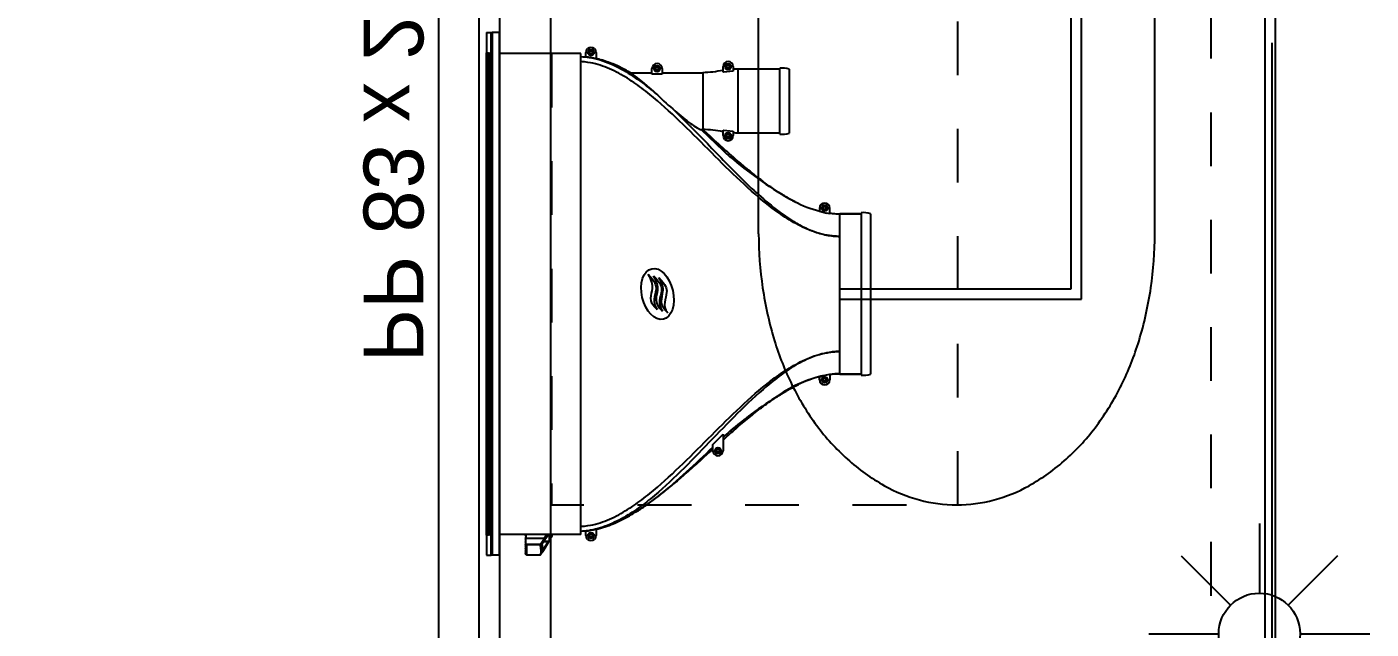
# Model space of a CAD drawing. Header units: centimetres. Extents: x 2648 to 12729, y 1890 to 6224.
# Drawn here: x 8846.3 to 8978.6, y 4501.2 to 4560.5 of the extents above; entities that cross this region are included whole.
import ezdxf

# ---------------------------------------------------------------- set-up
doc = ezdxf.new("R2010")
doc.units = ezdxf.units.CM
for name, pattern in [('Style de ligne -1', [0.41664, 0.20828, -0.20836]), ('Style de ligne -18', [0.164042, 0.054681, -0.109361]), ('VW-01', [0.41656, 0.20828, -0.20828])]:
    doc.linetypes.add(name, pattern=pattern)
for name, color, linetype in [('B aménagement intérieur', 252, 'Continuous'), ('B Faux plafonds', 9, 'Continuous'), ('B Général', 252, 'Continuous'), ('C ANNOTATIONS-prestations', 252, 'Continuous'), ('D SURFACES-shab', 252, 'Continuous')]:
    doc.layers.add(name, color=color, linetype=linetype)
for name, color, linetype, lineweight in [('prlm-CHAUFF', 4, 'Continuous', 25), ('prlm-ELEC-CFO', 10, 'Continuous', 25), ('prlm-GAZ', 2, 'Continuous', 25)]:
    doc.layers.add(name, color=color, linetype=linetype, lineweight=lineweight)
doc.styles.add('Eurostile', font='Eurosti.TTF')

# ---------------------------------------------------------------- blocks, each defined once
blk = doc.blocks.new('xi.SPOT')
at = {"color": 0, "lineweight": 5}
blk.add_wipeout([(-4, 0), (-2.83, -2.83), (0, -4), (2.83, -2.83), (4, 0), (2.83, 2.83), (0, 4), (-2.83, 2.83)], dxfattribs=at).dxf.layer = 'prlm-ELEC-CFO'
at = {"layer": 'prlm-ELEC-CFO', "color": 0, "linetype": 'ByBlock', "lineweight": -2, "flags": 128}
for points in [[(0, 10.88), (0, 4)], [(-7.69, 7.69), (-2.83, 2.83)], [(7.69, 7.69), (2.83, 2.83)], [(-10.88, 0), (-4, 0)], [(4, 0), (10.88, 0)], [(-2.83, -2.83), (-7.69, -7.69)], [(2.83, -2.83), (7.69, -7.69)], [(0, -4), (0, -10.88)]]:
    blk.add_lwpolyline(points, dxfattribs=at)
at = {"layer": 'prlm-ELEC-CFO', "color": 0, "linetype": 'ByBlock', "lineweight": -2}
blk.add_circle((0, 0), 4, dxfattribs=at)
blk = doc.blocks.new('B 80.PP 80')
at = {"layer": 'B Général', "flags": 128}
blk.add_lwpolyline([(-43, 2.5), (-43, 85.5), (-39, 85.5), (-39, 2.5)], close=True, dxfattribs=at)
at = {"layer": 'B Général', "linetype": 'Style de ligne -18', "ltscale": 25.4, "flags": 128}
blk.add_lwpolyline([(46, 2.5), (45.27, 13.33), (43.1, 23.98), (39.53, 34.26), (34.61, 44), (28.44, 53.03), (21.1, 61.19), (12.74, 68.35), (3.5, 74.38), (-6.47, 79.18), (-17, 82.67), (-27.91, 84.79), (-39, 85.5)], dxfattribs=at)
at = {"layer": 'B Général', "linetype": 'Continuous', "flags": 128}
for points in [[(-45, 2.5), (-43, 2.5), (-43, 0), (-40, 0), (-40, -2.5), (-45, -2.5)], [(48, 2.5), (46, 2.5), (46, 0), (43, 0), (43, -2.5), (48, -2.5), (48, -2.5), (48, -2.5), (48, 1.79), (48, 1.79)]]:
    blk.add_lwpolyline(points, close=True, dxfattribs=at)
at = {"layer": 'C ANNOTATIONS-prestations', "insert": (-37.5, 32.5), "char_height": 5.8825, "attachment_point": 1, "rotation": 90, "line_spacing_factor": 0.894142, "style": 'Eurostile'}
blk.add_mtext('PP 83 x 204', dxfattribs=at)
blk = doc.blocks.new('B 80.200_wc-2')
at = {"layer": 'B Général', "linetype": 'Continuous'}
for p, q in [((-25, -20.1), (-25, 0)), ((-24.9, 0.1), (24.9, 0.1)), ((25, -20.1), (25, 0)), ((-19.5, -44.2), (-19.5, -21.9)), ((19.5, -44.2), (19.5, -21.9))]:
    blk.add_line(p, q, dxfattribs=at)
at = {"layer": 'B Général', "linetype": 'Continuous', "flags": 128}
blk.add_lwpolyline([(-25, -20.1), (-24.9, -20.6), (-24.75, -20.9), (-24.55, -21.2), (-24.3, -21.45), (-23.9, -21.7), (-23.4, -21.85), (-23.15, -21.9), (23.25, -21.9), (23.55, -21.85), (23.9, -21.7), (24.2, -21.5), (24.45, -21.3), (24.65, -21.05), (24.8, -20.75), (24.9, -20.5), (24.95, -20.3), (25, -20.1)], dxfattribs=at)
for points in [[(-19.5, -44.2), (-19.5, -44.2, 0.036537), (-19.11, -49.53, 0.035337), (-17.94, -54.75), (-17.94, -54.75, 0.041299), (-16.22, -59.09), (-16.22, -59.09), (-16.22, -59.1, 0.041783), (-13.79, -63.08, 0.053503), (-10.77, -66.4), (-10.77, -66.4, 0.054816), (-7.12, -69.02), (-7.12, -69.02, 0.063755), (-3.68, -70.42), (-3.68, -70.42, 0.064897), (0, -70.9)], [(0, -70.9, 0.064897), (3.68, -70.42), (3.68, -70.42, 0.063726), (7.12, -69.02), (7.12, -69.02, 0.054816), (10.77, -66.4), (10.77, -66.4, 0.053503), (13.79, -63.08, 0.041783), (16.22, -59.1), (16.22, -59.09), (16.22, -59.09, 0.041299), (17.94, -54.75), (17.94, -54.75, 0.035337), (19.11, -49.53, 0.036556), (19.5, -44.2)]]:
    blk.add_lwpolyline(points, format="xyb", dxfattribs=at)
at = {"layer": 'B Général', "linetype": 'Continuous'}
for centre, start, end in [((-24.9, 0), 90, 180), ((24.9, 0), 0, 90)]:
    blk.add_arc(centre, 0.1, start, end, dxfattribs=at)
blk = doc.blocks.new('B 80.Groupe-2-1')
at = {"layer": 'B Général', "linetype": 'Style de ligne -1', "ltscale": 25.4, "flags": 128}
blk.add_lwpolyline([(-35.4, 7.6), (35.6, 7.6), (35.6, -32.4), (-35.4, -32.4)], close=True, dxfattribs=at)
at = {"layer": 'B Général', "xscale": -1, "rotation": 270}
blk.add_blockref('B 80.200_wc-2', (35.5, 7.5), dxfattribs=at)
blk = doc.blocks.new('B 80.WC-plan-PMR')
at = {"layer": 'B Général', "linetype": 'Style de ligne -1', "ltscale": 25.4, "flags": 128}
blk.add_lwpolyline([(-114.5, 112.5), (15.5, 112.5), (15.5, 32.5), (-114.5, 32.5)], close=True, dxfattribs=at)
at = {"layer": 'B Général'}
blk.add_blockref('B 80.Groupe-2-1', (0, 0), dxfattribs=at)

msp = doc.modelspace()

# ---------------------------------------------------------------- linework, layer by layer
at = {"layer": 'B Faux plafonds', "linetype": 'VW-01', "ltscale": 25.4, "flags": 128}
msp.add_lwpolyline([(8768.638, 4492.463), (8768.638, 4492.464), (8738.482, 4492.464), (8738.485, 4366.458), (8792.791, 4366.458), (8792.791, 4341.48), (8859.791, 4341.48), (8859.791, 4311.474), (8922.796, 4311.474), (8922.796, 4082.48), (9042.796, 4082.48), (9042.796, 4563.086), (8897.795, 4563.086), (8897.792, 4492.463)], close=True, dxfattribs=at)
at = {"layer": 'B Général', "linetype": 'Continuous'}
for p, q in [((8892.792, 4563.086), (8892.792, 4429.386)), ((8892.792, 4563.086), (8892.792, 4503.471)), ((8897.792, 4563.086), (8897.792, 4434.386)), ((8897.792, 4563.086), (8897.792, 4434.386))]:
    msp.add_line(p, q, dxfattribs=at)
at = {"layer": 'D SURFACES-shab', "lineweight": 18, "flags": 128}
for points in [[(8892.792, 4497.471), (8892.792, 4634.378), (8848.263, 4634.378), (8848.263, 4701.389), (8853.263, 4701.389), (8853.263, 4641.385), (9036.796, 4641.385), (9036.796, 4883.389), (8452.485, 4883.389), (8452.485, 4497.471)], [(8897.792, 4564.385), (9042.792, 4564.385), (9042.792, 4434.386), (8897.792, 4434.386)]]:
    msp.add_lwpolyline(points, close=True, dxfattribs=at)
at = {"layer": 'prlm-CHAUFF', "ltscale": 50}
for p, q in [((8949.062, 4534.701), (8949.062, 4567.694)), ((8950.062, 4533.701), (8950.062, 4567.694)), ((8891.492, 4559.951), (8891.981, 4559.951)), ((8891.492, 4559.951), (8891.492, 4508.451)), ((8891.981, 4508.451), (8891.981, 4559.951)), ((8891.981, 4559.951), (8892.06, 4559.951)), ((8892.792, 4559.951), (8892.06, 4559.951)), ((8892.06, 4559.951), (8892.06, 4508.451)), ((8892.792, 4508.451), (8892.792, 4559.951)), ((8891.492, 4557.951), (8891.492, 4510.451)), ((8891.492, 4557.951), (8891.5, 4557.951)), ((8891.5, 4557.929), (8891.492, 4557.951)), ((8891.5, 4510.451), (8891.5, 4557.951)), ((8891.512, 4557.951), (8891.512, 4510.451)), ((8891.512, 4557.951), (8891.534, 4557.951)), ((8891.534, 4557.884), (8891.512, 4557.951)), ((8891.534, 4510.451), (8891.534, 4557.951)), ((8891.558, 4557.951), (8891.558, 4510.451)), ((8891.558, 4557.951), (8891.595, 4557.951)), ((8891.595, 4557.84), (8891.558, 4557.951)), ((8891.595, 4510.451), (8891.595, 4557.951)), ((8891.63, 4557.951), (8891.63, 4510.451)), ((8891.63, 4557.951), (8891.682, 4557.951)), ((8891.682, 4557.796), (8891.63, 4557.951)), ((8891.682, 4510.451), (8891.682, 4557.951)), ((8891.73, 4557.951), (8891.73, 4510.451)), ((8891.73, 4557.951), (8891.797, 4557.951)), ((8891.797, 4557.751), (8891.73, 4557.951)), ((8891.797, 4510.451), (8891.797, 4557.951)), ((8900.792, 4557.901), (8892.792, 4557.901)), ((8900.792, 4510.501), (8900.792, 4557.901)), ((8901.208, 4557.563), (8901.292, 4557.559)), ((8901.292, 4557.558), (8901.292, 4558.001)), ((8901.635, 4557.951), (8901.635, 4558.051)), ((8901.635, 4558.051), (8901.742, 4558.051)), ((8901.742, 4557.951), (8901.635, 4557.951)), ((8901.742, 4558.157), (8901.842, 4558.157)), ((8901.742, 4558.051), (8901.742, 4558.157)), ((8901.742, 4557.845), (8901.742, 4557.951)), ((8901.842, 4557.845), (8901.742, 4557.845)), ((8901.842, 4558.157), (8901.842, 4558.051)), ((8901.842, 4558.051), (8901.948, 4558.051)), ((8901.948, 4557.951), (8901.842, 4557.951)), ((8901.842, 4557.951), (8901.842, 4557.845)), ((8901.948, 4558.051), (8901.948, 4557.951)), ((8902.292, 4558.001), (8902.292, 4557.388)), ((8905.67, 4556.001), (8907.792, 4556.001)), ((8905.67, 4556.001), (8907.792, 4556.001)), ((8907.792, 4555.851), (8907.792, 4556.401)), ((8908.792, 4555.851), (8907.792, 4555.851)), ((8908.135, 4556.451), (8908.242, 4556.451)), ((8908.135, 4556.351), (8908.135, 4556.451)), ((8908.242, 4556.351), (8908.135, 4556.351)), ((8908.242, 4556.557), (8908.342, 4556.557)), ((8908.242, 4556.451), (8908.242, 4556.557)), ((8908.242, 4556.245), (8908.242, 4556.351)), ((8908.342, 4556.245), (8908.242, 4556.245)), ((8908.342, 4556.557), (8908.342, 4556.451)), ((8908.342, 4556.451), (8908.448, 4556.451)), ((8908.448, 4556.351), (8908.342, 4556.351)), ((8908.342, 4556.351), (8908.342, 4556.245)), ((8908.448, 4556.451), (8908.448, 4556.351)), ((8908.792, 4556.401), (8908.792, 4555.851)), ((8908.792, 4556.001), (8912.792, 4556.001)), ((8908.792, 4556.001), (8912.792, 4556.001)), ((8912.792, 4556.001), (8912.792, 4550.401)), ((8914.792, 4556.051), (8914.792, 4556.601)), ((8914.847, 4556.051), (8914.792, 4556.051)), ((8915.792, 4556.168), (8914.847, 4556.051)), ((8915.135, 4556.551), (8915.135, 4556.651)), ((8915.135, 4556.651), (8915.242, 4556.651)), ((8915.242, 4556.551), (8915.135, 4556.551)), ((8915.242, 4556.757), (8915.342, 4556.757)), ((8915.242, 4556.651), (8915.242, 4556.757)), ((8915.242, 4556.445), (8915.242, 4556.551)), ((8915.342, 4556.445), (8915.242, 4556.445)), ((8915.342, 4556.757), (8915.342, 4556.651)), ((8915.342, 4556.651), (8915.448, 4556.651)), ((8915.342, 4556.551), (8915.342, 4556.445)), ((8915.448, 4556.551), (8915.342, 4556.551)), ((8915.448, 4556.651), (8915.448, 4556.551)), ((8915.792, 4556.601), (8915.792, 4556.168)), ((8916.292, 4550.051), (8916.292, 4556.351)), ((8920.392, 4556.351), (8916.292, 4556.351)), ((8920.392, 4556.351), (8916.292, 4556.351)), ((8920.392, 4549.951), (8920.392, 4556.451)), ((8921.292, 4556.351), (8921.292, 4550.051)), ((8912.634, 4550.401), (8912.792, 4550.401)), ((8912.634, 4550.401), (8914.792, 4548.331)), ((8914.792, 4548.331), (8912.634, 4550.401)), ((8912.634, 4550.401), (8912.792, 4550.401)), ((8914.792, 4550.351), (8914.847, 4550.351)), ((8914.792, 4549.801), (8914.792, 4550.351)), ((8914.847, 4550.351), (8915.792, 4550.234)), ((8915.135, 4549.751), (8915.135, 4549.851)), ((8915.135, 4549.851), (8915.242, 4549.851)), ((8915.242, 4549.751), (8915.135, 4549.751)), ((8915.242, 4549.957), (8915.342, 4549.957)), ((8915.242, 4549.851), (8915.242, 4549.957)), ((8915.242, 4549.645), (8915.242, 4549.751)), ((8915.342, 4549.645), (8915.242, 4549.645)), ((8915.342, 4549.957), (8915.342, 4549.851)), ((8915.342, 4549.851), (8915.448, 4549.851)), ((8915.448, 4549.751), (8915.342, 4549.751)), ((8915.342, 4549.751), (8915.342, 4549.645)), ((8915.448, 4549.851), (8915.448, 4549.751)), ((8915.792, 4550.234), (8915.792, 4549.801)), ((8920.392, 4550.051), (8916.292, 4550.051)), ((8920.392, 4550.051), (8916.292, 4550.051)), ((8921.271, 4543.607), (8921.271, 4543.607)), ((8924.292, 4542.659), (8924.292, 4542.359)), ((8924.635, 4542.609), (8924.635, 4542.709)), ((8924.635, 4542.709), (8924.742, 4542.709)), ((8924.742, 4542.609), (8924.635, 4542.609)), ((8924.742, 4542.816), (8924.842, 4542.816)), ((8924.742, 4542.709), (8924.742, 4542.816)), ((8924.742, 4542.503), (8924.742, 4542.609)), ((8924.842, 4542.816), (8924.842, 4542.709)), ((8924.842, 4542.709), (8924.948, 4542.709)), ((8924.842, 4542.609), (8924.842, 4542.503)), ((8924.948, 4542.609), (8924.842, 4542.609)), ((8924.948, 4542.709), (8924.948, 4542.609)), ((8925.292, 4542.106), (8925.292, 4542.659)), ((8924.292, 4542.359), (8924.972, 4542.155)), ((8924.842, 4542.503), (8924.742, 4542.503)), ((8925.292, 4542.106), (8924.972, 4542.155)), ((8926.292, 4539.872), (8926.292, 4542.101)), ((8928.392, 4542.101), (8926.292, 4542.101)), ((8926.292, 4542.101), (8928.392, 4542.101)), ((8928.392, 4542.201), (8928.392, 4526.201)), ((8929.292, 4542.101), (8929.292, 4526.301)), ((8926.292, 4528.53), (8926.292, 4539.872)), ((8926.292, 4534.701), (8949.062, 4534.701)), ((8926.292, 4533.701), (8950.062, 4533.701)), ((8926.292, 4526.301), (8926.292, 4528.53)), ((8924.292, 4526.043), (8924.972, 4526.247)), ((8924.292, 4525.743), (8924.292, 4526.043)), ((8924.635, 4525.693), (8924.635, 4525.793)), ((8924.635, 4525.793), (8924.742, 4525.793)), ((8924.742, 4525.693), (8924.635, 4525.693)), ((8924.742, 4525.899), (8924.842, 4525.899)), ((8924.742, 4525.793), (8924.742, 4525.899)), ((8924.742, 4525.587), (8924.742, 4525.693)), ((8924.842, 4525.587), (8924.742, 4525.587)), ((8924.842, 4525.899), (8924.842, 4525.793)), ((8924.842, 4525.793), (8924.948, 4525.793)), ((8924.842, 4525.693), (8924.842, 4525.587)), ((8924.948, 4525.693), (8924.842, 4525.693)), ((8924.948, 4525.793), (8924.948, 4525.693)), ((8924.972, 4526.247), (8925.292, 4526.297)), ((8925.292, 4526.297), (8925.292, 4525.743)), ((8928.392, 4526.301), (8926.292, 4526.301)), ((8926.292, 4526.301), (8928.392, 4526.301)), ((8921.271, 4524.796), (8921.271, 4524.82)), ((8921.81, 4525.083), (8921.81, 4525.114)), ((8913.792, 4519.374), (8914.792, 4520.376)), ((8914.792, 4520.376), (8914.792, 4518.76)), ((8913.792, 4518.76), (8913.792, 4519.374)), ((8914.135, 4518.71), (8914.135, 4518.81)), ((8914.135, 4518.81), (8914.242, 4518.81)), ((8914.242, 4518.917), (8914.342, 4518.917)), ((8914.242, 4518.81), (8914.242, 4518.917)), ((8914.342, 4518.917), (8914.342, 4518.81)), ((8914.342, 4518.81), (8914.448, 4518.81)), ((8914.448, 4518.81), (8914.448, 4518.71)), ((8914.242, 4518.71), (8914.135, 4518.71)), ((8914.242, 4518.604), (8914.242, 4518.71)), ((8914.342, 4518.604), (8914.242, 4518.604)), ((8914.448, 4518.71), (8914.342, 4518.71)), ((8914.342, 4518.71), (8914.342, 4518.604)), ((8901.208, 4510.839), (8901.292, 4510.844)), ((8901.292, 4510.401), (8901.292, 4510.844)), ((8902.292, 4511.014), (8902.292, 4510.401)), ((8891.492, 4510.451), (8891.5, 4510.473)), ((8891.5, 4510.451), (8891.492, 4510.451)), ((8891.512, 4510.451), (8891.534, 4510.518)), ((8891.534, 4510.451), (8891.512, 4510.451)), ((8891.558, 4510.451), (8891.595, 4510.562)), ((8891.595, 4510.451), (8891.558, 4510.451)), ((8891.63, 4510.451), (8891.682, 4510.607)), ((8891.682, 4510.451), (8891.63, 4510.451)), ((8891.73, 4510.451), (8891.797, 4510.651)), ((8891.797, 4510.451), (8891.73, 4510.451)), ((8900.792, 4510.501), (8892.792, 4510.501)), ((8895.392, 4510.406), (8895.302, 4510.316)), ((8895.302, 4510.316), (8895.392, 4510.226)), ((8895.392, 4510.163), (8895.302, 4510.073)), ((8895.302, 4510.073), (8895.392, 4509.983)), ((8895.355, 4510.02), (8895.302, 4509.966)), ((8895.302, 4509.966), (8895.367, 4509.9)), ((8895.392, 4509.925), (8895.302, 4509.835)), ((8895.302, 4509.835), (8895.392, 4509.745)), ((8895.36, 4509.777), (8895.302, 4509.719)), ((8895.302, 4509.719), (8895.375, 4509.645)), ((8895.392, 4509.662), (8895.302, 4509.572)), ((8895.302, 4509.572), (8895.392, 4509.482)), ((8895.371, 4509.502), (8895.302, 4509.433)), ((8895.357, 4510.501), (8895.392, 4510.467)), ((8895.392, 4510.501), (8895.392, 4510.138)), ((8895.392, 4510.138), (8897.208, 4510.138)), ((8895.392, 4509.564), (8895.392, 4510.138)), ((8895.392, 4509.564), (8895.393, 4509.562)), ((8895.392, 4508.538), (8895.392, 4509.564)), ((8895.393, 4509.562), (8896.833, 4509.562)), ((8895.442, 4509.486), (8895.393, 4509.562)), ((8896.833, 4509.562), (8896.805, 4509.486)), ((8896.833, 4509.562), (8897.208, 4510.138)), ((8897.034, 4509.664), (8897.252, 4510.002)), ((8897.582, 4509.793), (8897.117, 4509.793)), ((8897.152, 4509.847), (8897.646, 4509.847)), ((8897.208, 4510.138), (8897.453, 4510.501)), ((8897.226, 4509.192), (8897.582, 4509.793)), ((8897.252, 4510.002), (8897.263, 4510.019)), ((8897.263, 4510.019), (8897.599, 4510.501)), ((8897.62, 4509.767), (8897.263, 4509.162)), ((8897.582, 4509.793), (8897.62, 4509.767)), ((8897.646, 4509.847), (8897.642, 4509.845)), ((8897.646, 4509.847), (8897.685, 4509.87)), ((8901.635, 4510.351), (8901.635, 4510.451)), ((8901.635, 4510.451), (8901.742, 4510.451)), ((8901.742, 4510.351), (8901.635, 4510.351)), ((8901.742, 4510.557), (8901.842, 4510.557)), ((8901.742, 4510.451), (8901.742, 4510.557)), ((8901.742, 4510.245), (8901.742, 4510.351)), ((8901.842, 4510.245), (8901.742, 4510.245)), ((8901.842, 4510.557), (8901.842, 4510.451)), ((8901.842, 4510.451), (8901.948, 4510.451)), ((8901.948, 4510.351), (8901.842, 4510.351)), ((8901.842, 4510.351), (8901.842, 4510.245)), ((8901.948, 4510.451), (8901.948, 4510.351)), ((8891.492, 4508.451), (8891.981, 4508.451)), ((8892.06, 4508.451), (8891.981, 4508.451)), ((8892.792, 4508.451), (8892.06, 4508.451)), ((8895.392, 4509.474), (8895.302, 4509.384)), ((8895.302, 4509.433), (8895.326, 4509.408)), ((8895.302, 4509.384), (8895.392, 4509.294)), ((8895.385, 4509.301), (8895.302, 4509.218)), ((8895.302, 4509.218), (8895.392, 4509.128)), ((8895.336, 4509.184), (8895.302, 4509.15)), ((8895.302, 4509.15), (8895.34, 4509.111)), ((8895.374, 4509.145), (8895.302, 4509.073)), ((8895.302, 4509.073), (8895.392, 4508.983)), ((8895.364, 4509.01), (8895.302, 4508.947)), ((8895.302, 4508.947), (8895.392, 4508.857)), ((8895.32, 4508.929), (8895.302, 4508.911)), ((8895.302, 4508.911), (8895.336, 4508.876)), ((8895.354, 4508.894), (8895.302, 4508.842)), ((8895.302, 4508.842), (8895.392, 4508.752)), ((8895.344, 4508.799), (8895.302, 4508.756)), ((8895.302, 4508.756), (8895.392, 4508.666)), ((8895.334, 4508.724), (8895.302, 4508.692)), ((8895.302, 4508.692), (8895.392, 4508.602)), ((8895.323, 4508.67), (8895.302, 4508.648)), ((8895.302, 4508.648), (8895.392, 4508.558)), ((8895.393, 4508.536), (8895.392, 4508.538)), ((8895.442, 4508.493), (8895.393, 4508.536)), ((8895.442, 4509.486), (8895.442, 4508.493)), ((8896.805, 4509.486), (8895.442, 4509.486)), ((8895.442, 4508.493), (8896.805, 4508.493)), ((8897.252, 4509.144), (8897.034, 4508.807)), ((8897.043, 4509.192), (8897.226, 4509.192)), ((8897.215, 4509.183), (8897.044, 4509.183)), ((8897.045, 4508.921), (8897.215, 4509.183)), ((8897.215, 4509.183), (8897.226, 4509.192)), ((8897.252, 4509.144), (8897.215, 4509.183)), ((8897.263, 4509.162), (8897.226, 4509.192)), ((8897.263, 4509.162), (8897.252, 4509.144))]:
    msp.add_line(p, q, dxfattribs=at)
for centre, radius in [((8901.792, 4558.001), 0.3), ((8901.792, 4558.001), 0.25), ((8908.292, 4556.401), 0.3), ((8908.292, 4556.401), 0.25), ((8915.292, 4556.601), 0.3), ((8915.292, 4556.601), 0.25), ((8915.292, 4549.801), 0.3), ((8915.292, 4549.801), 0.25), ((8924.792, 4542.659), 0.3), ((8924.792, 4542.659), 0.25), ((8924.792, 4525.743), 0.3), ((8924.792, 4525.743), 0.25), ((8914.292, 4518.76), 0.3), ((8914.292, 4518.76), 0.25), ((8901.792, 4510.401), 0.3), ((8901.792, 4510.401), 0.25)]:
    msp.add_circle(centre, radius, dxfattribs=at)
for centre, radius, start, end in [((8901.792, 4558.001), 0.5, 0, 180), ((8899.432, 4545.614), 12.115, 73.72632, 76.38523), ((8892.017, 4536.684), 23.654, 46.40993, 54.75012), ((8908.292, 4556.401), 0.5, 0, 180), ((8915.292, 4556.601), 0.5, 0, 180), ((8920.626, 4554.465), 2, 70.5755, 96.74412), ((8920.626, 4554.465), 2, 70.5755, 96.74412), ((8932.838, 4578.944), 35.103, 225.71113, 229.52651), ((8915.292, 4549.801), 0.5, 180, 0), ((8920.626, 4551.937), 2, 263.25588, 289.4245), ((8920.626, 4551.937), 2, 263.25588, 289.4245), ((8922.894, 4556.712), 11.657, 225.97007, 230.42447), ((8923.118, 4556.964), 11.994, 226.03261, 230.36189), ((8940.854, 4577.336), 39.002, 229.38871, 239.85996), ((8940.854, 4577.335), 39.001, 229.38866, 239.86009), ((8930.959, 4561.119), 20.014, 241.04826, 242.79827), ((8930.959, 4561.119), 20.014, 241.04819, 242.79819), ((8927.261, 4553.716), 11.739, 242.3321, 255.44097), ((8927.116, 4553.357), 11.354, 242.13741, 255.69294), ((8924.792, 4542.659), 0.5, 0, 180), ((8926.277, 4549.27), 7.169, 262.09231, 263.54484), ((8926.302, 4549.924), 7.822, 262.57629, 269.92645), ((8926.299, 4549.869), 7.768, 262.54564, 269.94227), ((8926.277, 4549.27), 7.169, 263.90527, 270.11567), ((8928.626, 4540.215), 2, 70.5755, 96.74412), ((8928.626, 4540.215), 2, 70.57549, 96.74413), ((8927.773, 4513.096), 13.428, 102.99541, 126.08235), ((8927.116, 4515.046), 11.354, 104.41062, 117.86258), ((8924.792, 4525.743), 0.5, 180, 0), ((8926.302, 4518.479), 7.822, 90.07356, 97.42371), ((8926.299, 4518.533), 7.768, 90.05773, 97.45436), ((8926.282, 4519.09), 7.248, 89.9215, 97.83817), ((8928.626, 4528.187), 2, 263.25588, 289.4245), ((8928.626, 4528.187), 2, 263.25587, 289.42451), ((8940.854, 4491.067), 39.001, 120.13992, 130.61135), ((8930.959, 4507.283), 20.014, 117.2018, 118.95181), ((8940.854, 4491.067), 39.002, 122.5506, 130.61129), ((8922.894, 4511.69), 11.657, 129.57553, 134.02992), ((8923.118, 4511.439), 11.994, 129.6381, 133.96738), ((8914.292, 4518.76), 0.5, 180, 0), ((8897.901, 4509.479), 0.448, 124.67133, 135.49816), ((8898.246, 4509.447), 0.703, 143.033, 152.93247), ((8886.754, 4515.915), 12.5, 331.31767, 331.5903), ((8885.56, 4516.56), 13.847, 331.91822, 334.05151), ((8885.909, 4516.438), 13.432, 332.11504, 333.76315), ((8901.792, 4510.401), 0.5, 180, 0), ((8886.754, 4515.915), 12.5, 323.74938, 325.06371), ((8897.711, 4508.317), 0.836, 144.1326, 149.24253)]:
    msp.add_arc(centre, radius, start, end, dxfattribs=at)
msp.add_ellipse((8908.339, 4534.201), major_axis=(0.574, -2.491), ratio=0.6007751, dxfattribs=at)
for points, knots in [([(8900.792, 4557.594), (8901.069, 4557.582), (8901.345, 4557.553), (8901.983, 4557.45), (8902.343, 4557.364), (8903.399, 4557.043), (8904.077, 4556.742), (8905.389, 4556.027), (8906.007, 4555.623), (8907.198, 4554.757), (8907.77, 4554.296), (8908.327, 4553.816)], [0.03316313, 0.03316313, 0.03316313, 0.03316313, 0.125, 0.125, 0.25, 0.25, 0.5, 0.5, 0.75, 0.75, 1, 1, 1, 1]), ([(8902.292, 4557.391), (8902.588, 4557.323), (8902.882, 4557.24), (8903.319, 4557.096), (8903.464, 4557.045), (8903.752, 4556.936), (8903.895, 4556.879), (8904.318, 4556.701), (8904.595, 4556.572), (8905.139, 4556.298), (8905.406, 4556.153), (8905.67, 4556.001)], [0, 0, 0, 0, 0.25, 0.25, 0.375, 0.375, 0.5, 0.5, 0.75, 0.75, 1, 1, 1, 1]), ([(8905.67, 4556.001), (8905.39, 4556.162), (8905.107, 4556.315), (8904.532, 4556.603), (8904.239, 4556.737), (8903.644, 4556.982), (8903.341, 4557.093), (8902.962, 4557.212), (8902.892, 4557.233), (8902.822, 4557.254)], [0, 0, 0, 0, 0.25, 0.25, 0.5, 0.5, 0.75, 0.75, 0.80624293, 0.80624293, 0.80624293, 0.80624293]), ([(8926.292, 4539.872), (8926.122, 4539.873), (8925.952, 4539.879), (8925.613, 4539.904), (8925.444, 4539.923), (8924.94, 4539.996), (8924.608, 4540.068), (8923.953, 4540.251), (8923.633, 4540.361), (8923.004, 4540.611), (8922.694, 4540.751), (8921.792, 4541.204), (8921.224, 4541.545), (8920.129, 4542.278), (8919.602, 4542.669), (8918.062, 4543.892), (8917.088, 4544.773), (8915.182, 4546.584), (8914.252, 4547.518), (8912.392, 4549.386), (8911.464, 4550.323), (8909.565, 4552.15), (8908.596, 4553.04), (8907.066, 4554.279), (8906.543, 4554.675), (8905.728, 4555.232), (8905.452, 4555.411), (8904.885, 4555.754), (8904.595, 4555.917), (8903.706, 4556.373), (8903.097, 4556.627), (8902.148, 4556.901), (8901.826, 4556.973), (8901.265, 4557.059), (8901.029, 4557.083), (8900.792, 4557.094)], [0, 0, 0, 0, 0.015625, 0.015625, 0.03125, 0.03125, 0.0625, 0.0625, 0.09375, 0.09375, 0.125, 0.125, 0.1875, 0.1875, 0.25, 0.25, 0.375, 0.375, 0.5, 0.5, 0.625, 0.625, 0.75, 0.75, 0.8125, 0.8125, 0.84375, 0.84375, 0.875, 0.875, 0.9375, 0.9375, 0.96875, 0.96875, 0.99071887, 0.99071887, 0.99071887, 0.99071887]), ([(8910.053, 4552.241), (8911.299, 4551.047), (8912.497, 4549.795), (8914.892, 4547.3), (8916.088, 4546.051), (8917.962, 4544.269), (8918.6, 4543.691), (8919.924, 4542.589), (8920.61, 4542.066), (8921.704, 4541.357), (8922.079, 4541.133), (8922.862, 4540.722), (8923.268, 4540.535), (8924.099, 4540.222), (8924.528, 4540.095), (8925.183, 4539.963), (8925.404, 4539.929), (8925.737, 4539.895), (8925.848, 4539.886), (8926.071, 4539.875), (8926.181, 4539.873), (8926.292, 4539.872)], [0, 0, 0, 0, 0.25, 0.25, 0.5, 0.5, 0.625, 0.625, 0.75, 0.75, 0.8125, 0.8125, 0.875, 0.875, 0.9375, 0.9375, 0.96875, 0.96875, 0.984375, 0.984375, 1, 1, 1, 1]), ([(8910.053, 4552.241), (8910.316, 4552.01), (8910.581, 4551.785), (8911.093, 4551.372), (8911.342, 4551.181), (8911.82, 4550.838), (8912.042, 4550.691), (8912.326, 4550.526), (8912.409, 4550.481), (8912.548, 4550.419), (8912.603, 4550.401), (8912.634, 4550.401)], [0, 0, 0, 0, 0.25, 0.25, 0.5, 0.5, 0.75, 0.75, 0.875, 0.875, 1, 1, 1, 1]), ([(8922.25, 4543.103), (8921.914, 4543.261), (8921.203, 4543.632), (8920.146, 4544.278), (8919.059, 4545.031), (8917.976, 4545.856), (8916.896, 4546.739), (8915.604, 4547.851), (8914.253, 4549.063), (8913.224, 4550.009), (8912.787, 4550.403)], [0.15680816, 0.15680816, 0.15680816, 0.15680816, 0.23054182, 0.31498735, 0.4025619, 0.49293853, 0.58568769, 0.68035512, 0.83177458, 0.95095777, 0.95095777, 0.95095777, 0.95095777]), ([(8907.419, 4536.137), (8908.137, 4535.415), (8908.233, 4535.039), (8908.191, 4534.65), (8908.126, 4534.038), (8907.723, 4533.392), (8908.3, 4532.657)], [0, 0, 0, 0, 0.3890747, 0.3890747, 0.3890747, 1, 1, 1, 1]), ([(8908.463, 4535.826), (8909.182, 4535.103), (8909.277, 4534.728), (8909.236, 4534.339), (8909.171, 4533.727), (8908.768, 4533.081), (8909.344, 4532.346)], [0, 0, 0, 0, 0.3890747, 0.3890747, 0.3890747, 1, 1, 1, 1]), ([(8926.292, 4528.53), (8926.12, 4528.529), (8925.948, 4528.523), (8925.606, 4528.496), (8925.435, 4528.475), (8924.927, 4528.396), (8924.592, 4528.318), (8923.934, 4528.121), (8923.613, 4528.003), (8922.984, 4527.735), (8922.674, 4527.585), (8921.776, 4527.103), (8921.213, 4526.741), (8920.129, 4525.967), (8919.609, 4525.556), (8918.089, 4524.273), (8917.129, 4523.356), (8915.248, 4521.478), (8914.328, 4520.515), (8912.483, 4518.594), (8911.559, 4517.634), (8909.661, 4515.769), (8908.689, 4514.864), (8907.147, 4513.611), (8906.619, 4513.21), (8905.794, 4512.65), (8905.513, 4512.47), (8904.938, 4512.127), (8904.642, 4511.964), (8903.743, 4511.512), (8903.126, 4511.262), (8902.166, 4510.995), (8901.84, 4510.925), (8901.271, 4510.842), (8901.032, 4510.818), (8900.792, 4510.808)], [0, 0, 0, 0, 0.015625, 0.015625, 0.03125, 0.03125, 0.0625, 0.0625, 0.09375, 0.09375, 0.125, 0.125, 0.1875, 0.1875, 0.25, 0.25, 0.375, 0.375, 0.5, 0.5, 0.625, 0.625, 0.75, 0.75, 0.8125, 0.8125, 0.84375, 0.84375, 0.875, 0.875, 0.9375, 0.9375, 0.96875, 0.96875, 0.99080463, 0.99080463, 0.99080463, 0.99080463]), ([(8900.792, 4511.308), (8901.029, 4511.319), (8901.265, 4511.343), (8901.826, 4511.429), (8902.148, 4511.502), (8903.097, 4511.775), (8903.706, 4512.029), (8904.595, 4512.485), (8904.885, 4512.649), (8905.452, 4512.991), (8905.729, 4513.17), (8906.543, 4513.727), (8907.066, 4514.124), (8908.596, 4515.363), (8909.565, 4516.253), (8911.464, 4518.08), (8912.393, 4519.016), (8914.252, 4520.885), (8915.183, 4521.818), (8917.088, 4523.63), (8918.062, 4524.51), (8919.603, 4525.734), (8920.13, 4526.125), (8921.225, 4526.858), (8921.793, 4527.199), (8922.695, 4527.651), (8923.005, 4527.792), (8923.634, 4528.042), (8923.955, 4528.152), (8924.609, 4528.334), (8924.942, 4528.406), (8925.446, 4528.48), (8925.615, 4528.499), (8925.954, 4528.524), (8926.123, 4528.529), (8926.292, 4528.53)], [0.00928076, 0.00928076, 0.00928076, 0.00928076, 0.03125, 0.03125, 0.0625, 0.0625, 0.125, 0.125, 0.15625, 0.15625, 0.1875, 0.1875, 0.25, 0.25, 0.375, 0.375, 0.5, 0.5, 0.625, 0.625, 0.75, 0.75, 0.8125, 0.8125, 0.875, 0.875, 0.90625, 0.90625, 0.9375, 0.9375, 0.96875, 0.96875, 0.984375, 0.984375, 1, 1, 1, 1]), ([(8914.791, 4519.818), (8915.15, 4520.14), (8915.932, 4520.836), (8917.146, 4521.875), (8918.329, 4522.824), (8919.409, 4523.62), (8920.381, 4524.273), (8921.315, 4524.83), (8921.938, 4525.151), (8922.227, 4525.288)], [0.57305924, 0.57305924, 0.57305924, 0.57305924, 0.626259, 0.6884084, 0.74897183, 0.79308272, 0.83589876, 0.87731985, 0.91237468, 0.91237468, 0.91237468, 0.91237468]), ([(8902.292, 4511.011), (8902.58, 4511.077), (8902.865, 4511.157), (8903.431, 4511.342), (8903.712, 4511.447), (8904.536, 4511.79), (8905.064, 4512.056), (8906.09, 4512.64), (8906.589, 4512.958), (8907.564, 4513.631), (8908.042, 4513.988), (8909.441, 4515.089), (8910.333, 4515.868), (8912.082, 4517.467), (8912.937, 4518.287), (8913.792, 4519.109)], [0, 0, 0, 0, 0.0625, 0.0625, 0.125, 0.125, 0.25, 0.25, 0.375, 0.375, 0.5, 0.5, 0.75, 0.75, 1, 1, 1, 1]), ([(8906.337, 4512.8), (8906.501, 4512.903), (8906.994, 4513.223), (8907.808, 4513.795), (8908.778, 4514.535), (8909.749, 4515.325), (8910.829, 4516.247), (8912.013, 4517.299), (8913.034, 4518.226), (8913.627, 4518.765), (8913.791, 4518.914)], [0.16942225, 0.16942225, 0.16942225, 0.16942225, 0.19060013, 0.2339285, 0.2787061, 0.32470189, 0.37164236, 0.43517089, 0.4991397, 0.52356497, 0.52356497, 0.52356497, 0.52356497]), ([(8896.993, 4509.552), (8896.993, 4509.554), (8896.993, 4509.557), (8896.993, 4509.562), (8896.993, 4509.568), (8896.994, 4509.575), (8896.995, 4509.582), (8896.997, 4509.589), (8897, 4509.597), (8897.004, 4509.609), (8897.011, 4509.626), (8897.021, 4509.646), (8897.03, 4509.658), (8897.034, 4509.664)], [0, 0, 0, 0, 0.0617893, 0.1223736, 0.1824406, 0.2426966, 0.303842, 0.3665485, 0.4314399, 0.4990804, 0.6683458, 0.8326458, 1, 1, 1, 1]), ([(8897.001, 4508.755), (8897.003, 4508.758), (8897.007, 4508.764), (8897.013, 4508.775), (8897.019, 4508.787), (8897.024, 4508.8), (8897.029, 4508.814), (8897.033, 4508.829), (8897.037, 4508.844), (8897.041, 4508.861), (8897.044, 4508.878), (8897.047, 4508.896), (8897.049, 4508.916), (8897.051, 4508.936), (8897.052, 4508.956), (8897.053, 4508.978), (8897.054, 4509.001), (8897.054, 4509.031), (8897.054, 4509.071), (8897.051, 4509.12), (8897.048, 4509.173), (8897.042, 4509.228), (8897.036, 4509.287), (8897.027, 4509.348), (8897.018, 4509.413), (8897.007, 4509.481), (8896.998, 4509.529), (8896.993, 4509.552)], [0.03047123, 0.03047123, 0.03047123, 0.03047123, 0.05994566, 0.08976821, 0.11950158, 0.14915412, 0.17873427, 0.20825051, 0.23771143, 0.26712563, 0.2965018, 0.32584868, 0.35517504, 0.38448971, 0.41380153, 0.4431194, 0.47245222, 0.50180892, 0.55686694, 0.61186302, 0.66685622, 0.72190523, 0.77706824, 0.83240282, 0.88796581, 0.94381319, 1, 1, 1, 1]), ([(8897.646, 4509.847), (8897.649, 4509.849), (8897.654, 4509.854), (8897.661, 4509.861), (8897.668, 4509.87), (8897.674, 4509.879), (8897.68, 4509.889), (8897.685, 4509.9), (8897.69, 4509.912), (8897.695, 4509.925), (8897.699, 4509.938), (8897.702, 4509.953), (8897.705, 4509.968), (8897.708, 4509.983), (8897.71, 4510), (8897.712, 4510.017), (8897.713, 4510.035), (8897.714, 4510.054), (8897.714, 4510.08), (8897.713, 4510.113), (8897.711, 4510.155), (8897.707, 4510.2), (8897.701, 4510.248), (8897.693, 4510.3), (8897.684, 4510.354), (8897.673, 4510.411), (8897.663, 4510.459), (8897.656, 4510.489), (8897.654, 4510.498)], [0, 0, 0, 0, 0.03007729, 0.06005389, 0.0899314, 0.11971144, 0.14939564, 0.17898565, 0.20848313, 0.23788978, 0.26720728, 0.29643736, 0.32558172, 0.35464213, 0.38362033, 0.4125181, 0.44133724, 0.47007953, 0.4987468, 0.55325793, 0.60803682, 0.66309582, 0.71844711, 0.77410266, 0.83007424, 0.88637344, 0.94301163, 0.96771742, 0.96771742, 0.96771742, 0.96771742]), ([(8897.698, 4510.497), (8897.699, 4510.494), (8897.702, 4510.481), (8897.707, 4510.457), (8897.713, 4510.426), (8897.719, 4510.396), (8897.724, 4510.366), (8897.729, 4510.338), (8897.734, 4510.31), (8897.738, 4510.283), (8897.741, 4510.257), (8897.744, 4510.231), (8897.747, 4510.207), (8897.749, 4510.183), (8897.751, 4510.16), (8897.752, 4510.138), (8897.753, 4510.116), (8897.753, 4510.089), (8897.752, 4510.058), (8897.75, 4510.025), (8897.745, 4509.994), (8897.74, 4509.966), (8897.732, 4509.941), (8897.723, 4509.919), (8897.712, 4509.899), (8897.699, 4509.883), (8897.689, 4509.874), (8897.685, 4509.87)], [0.053874, 0.053874, 0.053874, 0.053874, 0.06071041, 0.09076432, 0.12064021, 0.1503557, 0.17992874, 0.20937763, 0.238721, 0.26797777, 0.29716716, 0.32630864, 0.35542192, 0.38452691, 0.4136437, 0.44279256, 0.47199386, 0.50126807, 0.55623267, 0.61100343, 0.66571537, 0.72050165, 0.7754929, 0.83081662, 0.88659665, 0.94295271, 1, 1, 1, 1]), ([(8897.747, 4509.964), (8897.749, 4509.967), (8897.752, 4509.974), (8897.757, 4509.985), (8897.762, 4509.998), (8897.766, 4510.011), (8897.769, 4510.025), (8897.772, 4510.039), (8897.775, 4510.055), (8897.777, 4510.071), (8897.779, 4510.088), (8897.78, 4510.106), (8897.781, 4510.125), (8897.781, 4510.15), (8897.78, 4510.183), (8897.778, 4510.224), (8897.774, 4510.268), (8897.768, 4510.315), (8897.761, 4510.364), (8897.752, 4510.417), (8897.743, 4510.462), (8897.737, 4510.49), (8897.735, 4510.499)], [0.10594021, 0.10594021, 0.10594021, 0.10594021, 0.13595044, 0.16948681, 0.20288603, 0.23617044, 0.26936273, 0.30248592, 0.33556328, 0.36861838, 0.40167498, 0.43475703, 0.46788866, 0.5010941, 0.56297805, 0.62469258, 0.68639421, 0.74823739, 0.81037369, 0.87295114, 0.93611354, 0.96545219, 0.96545219, 0.96545219, 0.96545219]), ([(8896.805, 4508.493), (8896.834, 4508.513), (8896.855, 4508.549), (8896.884, 4508.653), (8896.892, 4508.721), (8896.892, 4508.847), (8896.89, 4508.893), (8896.883, 4508.992), (8896.877, 4509.046), (8896.855, 4509.216), (8896.834, 4509.344), (8896.805, 4509.486)], [0, 0, 0, 0, 0.25, 0.25, 0.5, 0.5, 0.625, 0.625, 0.75, 0.75, 1, 1, 1, 1])]:
    msp.add_open_spline(points, degree=3, knots=knots, dxfattribs=at)
for points in [[(8902.292, 4557.388), (8901.962, 4557.465), (8901.628, 4557.522), (8901.292, 4557.558)], [(8914.792, 4556.213), (8914.125, 4556.115), (8913.459, 4556.001), (8912.792, 4556.001)], [(8914.792, 4556.213), (8914.125, 4556.115), (8913.459, 4556.001), (8912.792, 4556.001)], [(8916.292, 4556.351), (8916.125, 4556.351), (8915.958, 4556.344), (8915.792, 4556.332)], [(8916.292, 4556.351), (8916.125, 4556.351), (8915.958, 4556.344), (8915.792, 4556.332)], [(8914.792, 4550.189), (8914.125, 4550.287), (8913.459, 4550.401), (8912.792, 4550.401)], [(8914.792, 4550.189), (8914.125, 4550.287), (8913.459, 4550.401), (8912.792, 4550.401)], [(8916.292, 4550.051), (8916.125, 4550.051), (8915.958, 4550.058), (8915.792, 4550.07)], [(8916.292, 4550.051), (8916.125, 4550.051), (8915.958, 4550.058), (8915.792, 4550.07)], [(8907.835, 4534.746), (8907.877, 4535.139), (8907.779, 4535.518), (8907.419, 4536.137)], [(8907.952, 4535.982), (8908.671, 4535.259), (8908.766, 4534.884), (8908.725, 4534.495)], [(8908.368, 4534.591), (8908.41, 4534.984), (8908.312, 4535.362), (8907.952, 4535.982)], [(8908.3, 4532.657), (8907.363, 4533.482), (8907.77, 4534.131), (8907.835, 4534.746)], [(8908.879, 4534.435), (8908.921, 4534.828), (8908.823, 4535.207), (8908.463, 4535.826)], [(8908.833, 4532.502), (8907.896, 4533.326), (8908.303, 4533.976), (8908.368, 4534.591)], [(8908.725, 4534.495), (8908.66, 4533.883), (8908.257, 4533.236), (8908.833, 4532.502)], [(8909.344, 4532.346), (8908.407, 4533.171), (8908.814, 4533.82), (8908.879, 4534.435)], [(8901.292, 4510.844), (8901.628, 4510.88), (8901.962, 4510.937), (8902.292, 4511.014)]]:
    msp.add_open_spline(points, degree=3, dxfattribs=at)

# ---------------------------------------------------------------- block references
at = {"layer": 'B aménagement intérieur', "xscale": -1, "rotation": 270}
msp.add_blockref('B 80.WC-plan-PMR', (8930.296, 4548.831), dxfattribs=at)
at = {"layer": 'B Général', "xscale": -1, "rotation": 0.003575057086129263}
msp.add_blockref('B 80.PP 80', (8847.792, 4494.968), dxfattribs=at)

# ---------------------------------------------------------------- next in the draw order: block references
at = {"layer": 'prlm-ELEC-CFO'}
msp.add_blockref('xi.SPOT', (8967.585, 4500.721), dxfattribs=at)

# ---------------------------------------------------------------- next in the draw order: linework, layer by layer
at = {"layer": 'prlm-CHAUFF', "ltscale": 50}
for p, q in [((8968.162, 4435.164), (8968.162, 4567.079)), ((8969.162, 4434.164), (8969.162, 4567.079))]:
    msp.add_line(p, q, dxfattribs=at)
at = {"layer": 'prlm-GAZ'}
msp.add_lwpolyline([(8968.798, 4558.931), (8968.798, 4245.211), (9314.118, 4245.211), (9382.543, 4085.875)], dxfattribs=at)

doc.saveas('drawing.dxf')
